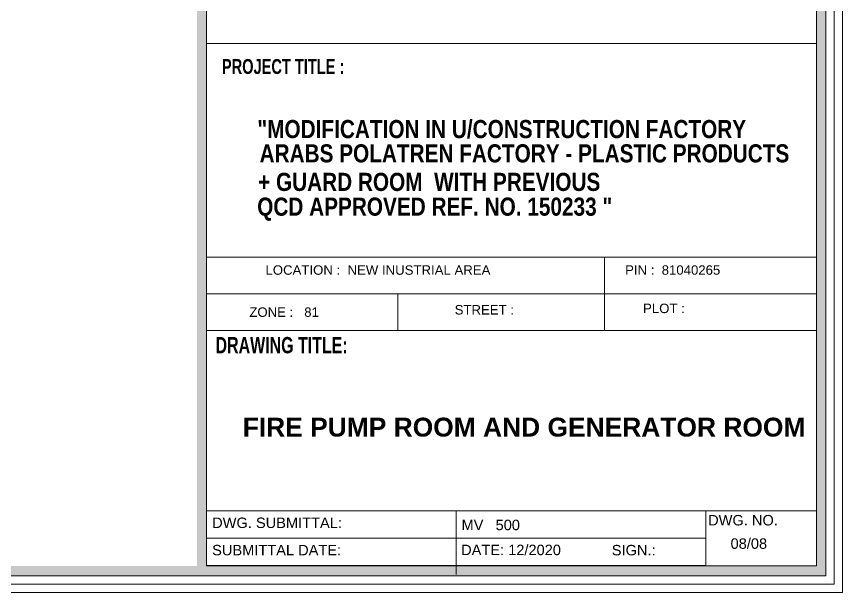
# Model space of a CAD drawing. Header units: inches. Extents: x -68096 to 69834, y -16833 to 17650.
# Drawn here: x 910.5 to 964.4, y -715.8 to -678.2 of the extents above; entities that cross this region are included whole.
import ezdxf
from ezdxf.enums import TextEntityAlignment as Align

# ---------------------------------------------------------------- set-up
doc = ezdxf.new("R2010")
doc.units = ezdxf.units.IN
doc.header["$MEASUREMENT"] = 0
for name, color, linetype in [('FS- QCDD BLOCK', 7, 'Continuous'), ('QCD TITLE A', 7, 'Continuous'), ('TEXT', 23, 'Continuous'), ('WIN', 1, 'Continuous')]:
    doc.layers.add(name, color=color, linetype=linetype)
doc.styles.add('ARAIL BOLD', font='ARIALNB.TTF')
doc.styles.add('ARIAL_5', font='arialbd.ttf', dxfattribs={"height": 5})
doc.styles.add('SANSSERIFBOLD', font='sasb____.pfb', dxfattribs={"width": 0.7})
doc.styles.add('Title Sheet_A1$0$DCAQ New Title Block for CD-A1_Dar Al Salam$0$ARIAL_2.5', font='arial.ttf', dxfattribs={"height": 2.5})
doc.styles.add('TITLE2', font='arial.ttf')

msp = doc.modelspace()

# ---------------------------------------------------------------- hatches: boundary and pattern name
at = {"layer": 'WIN', "linetype": 'Continuous', "lineweight": 0}
h = msp.add_hatch(color=86, dxfattribs=at)
h.paths.add_polyline_path([(753.52048, -566.53675), (753.52048, -714.73416), (963.30992, -714.73416), (963.30992, -566.53675)])
h.paths.add_polyline_path([(922.89008, -567.16223), (922.89008, -714.07909), (962.68444, -714.07909), (962.68444, -567.16223)], flags=16)
h.paths.add_polyline_path([(922.26459, -714.07909), (754.14633, -714.07909), (754.14633, -567.16223), (922.26459, -567.16223)], flags=16)
h = msp.add_hatch(color=7, dxfattribs=at)
h.paths.add_polyline_path([(753.52048, -566.53675), (753.52048, -714.73416), (963.30992, -714.73416), (963.30992, -566.53675)])
h.paths.add_polyline_path([(922.89008, -567.16223), (922.89008, -714.07909), (962.68444, -714.07909), (962.68444, -567.16223)], flags=16)
h.paths.add_polyline_path([(922.26459, -714.07909), (754.14633, -714.07909), (754.14633, -567.16223), (922.26459, -567.16223)], flags=16)

# ---------------------------------------------------------------- linework, layer by layer
at = {"layer": 'WIN', "color": 7, "linetype": 'Continuous', "lineweight": 0}
for p, q in [((922.89008, -693.93003), (962.68444, -693.93003)), ((922.89008, -693.93003), (962.68444, -693.93003)), ((948.85832, -693.93003), (948.85832, -698.70535)), ((922.89008, -696.31769), (962.68444, -696.31769)), ((922.89008, -696.31769), (962.68444, -696.31769)), ((935.36962, -696.31769), (935.36962, -698.70535)), ((922.89008, -698.70535), (962.68444, -698.70535)), ((922.89008, -698.70535), (962.68444, -698.70535)), ((922.89008, -698.70535), (962.68444, -698.70535)), ((939.1781, -710.47666), (939.1781, -714.64642)), ((922.89008, -712.25876), (941.69366, -712.25876)), ((922.89008, -712.25876), (955.46613, -712.25876)), ((922.89008, -714.04086), (955.46613, -714.04086)), ((922.89008, -714.04086), (955.46613, -714.04086))]:
    msp.add_line(p, q, dxfattribs=at)
for points in [[(752.44464, -715.81), (964.38576, -715.81), (964.38576, -565.46091), (752.44464, -565.46091)], [(752.44464, -715.81), (964.38576, -715.81), (964.38576, -565.46091), (752.44464, -565.46091)], [(752.98256, -715.27208), (963.84784, -715.27208), (963.84784, -565.99883), (752.98256, -565.99883)], [(752.98256, -715.27208), (963.84784, -715.27208), (963.84784, -565.99883), (752.98256, -565.99883)], [(753.52048, -714.73416), (963.30992, -714.73416), (963.30992, -566.53675), (753.52048, -566.53675)], [(753.52048, -714.73416), (963.30992, -714.73416), (963.30992, -566.53675), (753.52048, -566.53675)], [(962.68444, -567.16223), (922.89008, -567.16223), (922.89008, -714.07909), (962.68444, -714.07909)], [(962.68444, -567.16223), (922.89008, -567.16223), (922.89008, -714.07909), (962.68444, -714.07909)]]:
    msp.add_lwpolyline(points, close=True, dxfattribs=at)
for points in [[(962.68444, -679.97758), (922.89008, -679.97758)], [(962.68444, -698.70535), (922.89008, -698.70535)], [(955.46613, -710.47666), (922.89008, -710.47666)], [(955.46613, -714.05208), (955.46613, -710.47666), (962.68444, -710.47666)]]:
    msp.add_lwpolyline(points, dxfattribs=at)

# ---------------------------------------------------------------- texts
at = {"layer": 'FS- QCDD BLOCK', "color": 0, "lineweight": 0, "ltscale": 0.02, "char_height": 0.6149768, "width": 13.9595067, "attachment_point": 1, "style": 'Title Sheet_A1$0$DCAQ New Title Block for CD-A1_Dar Al Salam$0$ARIAL_2.5'}
for s, insert in [('{\\C256;PIN :  81040265}', (950.20185, -694.4579)), ('{\\C256;ZONE :   81 }', (925.68291, -697.20719))]:
    msp.add_mtext(s, dxfattribs=dict(at, insert=insert))
at = {"layer": 'QCD TITLE A', "lineweight": 0}
for s, height, style, p in [('LOCATION :  NEW INUSTRIAL AREA', 0.6160953, 'Title Sheet_A1$0$DCAQ New Title Block for CD-A1_Dar Al Salam$0$ARIAL_2.5', (926.7317, -695.07495)), ('STREET :  ', 0.616095, 'Title Sheet_A1$0$DCAQ New Title Block for CD-A1_Dar Al Salam$0$ARIAL_2.5', (939.07798, -697.66922)), ('PLOT :    ', 0.616095, 'Title Sheet_A1$0$DCAQ New Title Block for CD-A1_Dar Al Salam$0$ARIAL_2.5', (951.37215, -697.57723)), ('FIRE PUMP ROOM AND GENERATOR ROOM ', 1.2321907, 'ARIAL_5', (925.24697, -705.63466))]:
    msp.add_text(s, height=height, dxfattribs=dict(at, style=style)).set_placement(p)
at = {"layer": 'TEXT', "color": 0, "lineweight": 0, "style": 'ARAIL BOLD'}
for s, p in [('"MODIFICATION IN U/CONSTRUCTION FACTORY', (942.14905, -685.55303)), ('ARABS POLATREN FACTORY - PLASTIC PRODUCTS ', (943.81998, -687.1517)), ('+ GUARD ROOM  WITH PREVIOUS ', (937.60454, -689.01357)), ('QCD APPROVED REF. NO. 150233 "', (937.77899, -690.78909))]:
    msp.add_text(s, height=1.1836787, rotation=0.000267, dxfattribs=at).set_placement(p, align=Align.MIDDLE)
at = {"layer": 'WIN', "color": 7, "linetype": 'Continuous', "lineweight": 0, "style": 'SANSSERIFBOLD', "width": 0.7}
for s, height, p in [('PROJECT TITLE :', 0.9734875, (923.8909, -681.97192)), ('DRAWING TITLE:', 1.0652377, (923.47453, -700.20064))]:
    msp.add_text(s, height=height, dxfattribs=at).set_placement(p)
at = {"layer": 'WIN', "color": 7, "linetype": 'Continuous', "lineweight": 0, "style": 'TITLE2'}
for s, height, p in [('DWG. SUBMITTAL:', 0.6820993, (923.2524, -711.60294)), ('DWG. NO.', 0.682099, (955.61718, -711.43429)), ('MV   500', 0.682099, (939.52583, -711.74299)), ('08/08', 0.682099, (957.08287, -712.95957)), ('SUBMITTAL DATE:', 0.6820993, (923.2524, -713.38504)), ('DATE: 12/2020', 0.6820993, (939.49907, -713.37455)), ('SIGN.:', 0.682099, (949.33217, -713.38841))]:
    msp.add_text(s, height=height, dxfattribs=at).set_placement(p)

doc.saveas('drawing.dxf')
